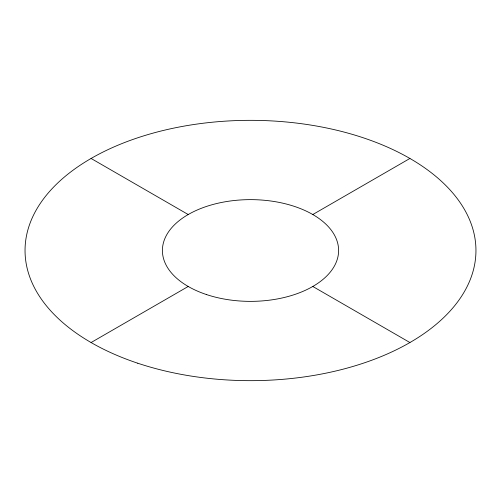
<?xml version="1.0" encoding="UTF-8"?>
<svg xmlns="http://www.w3.org/2000/svg" width="501" height="501" viewBox="0 0 501 501"><rect width="100%" height="100%" fill="white"/><g stroke="black" fill="none" stroke-linecap="round" stroke-linejoin="round"><path stroke-width="0.75" d="M91.082 342.54L188.201 286.472M312.799 214.528L409.918 158.46M91.082 158.46L188.201 214.528M312.799 286.472L409.918 342.54M206.45 294.55A88.107 50.87 0 0 0 338.607 250.5A88.107 50.87 0 0 0 206.45 206.45A88.107 50.87 0 0 0 206.45 294.55M137.775 363.225A225.45 130.16 0 0 0 475.95 250.5A225.45 130.16 0 0 0 137.775 137.775A225.45 130.16 0 0 0 137.775 363.225"/></g></svg>
